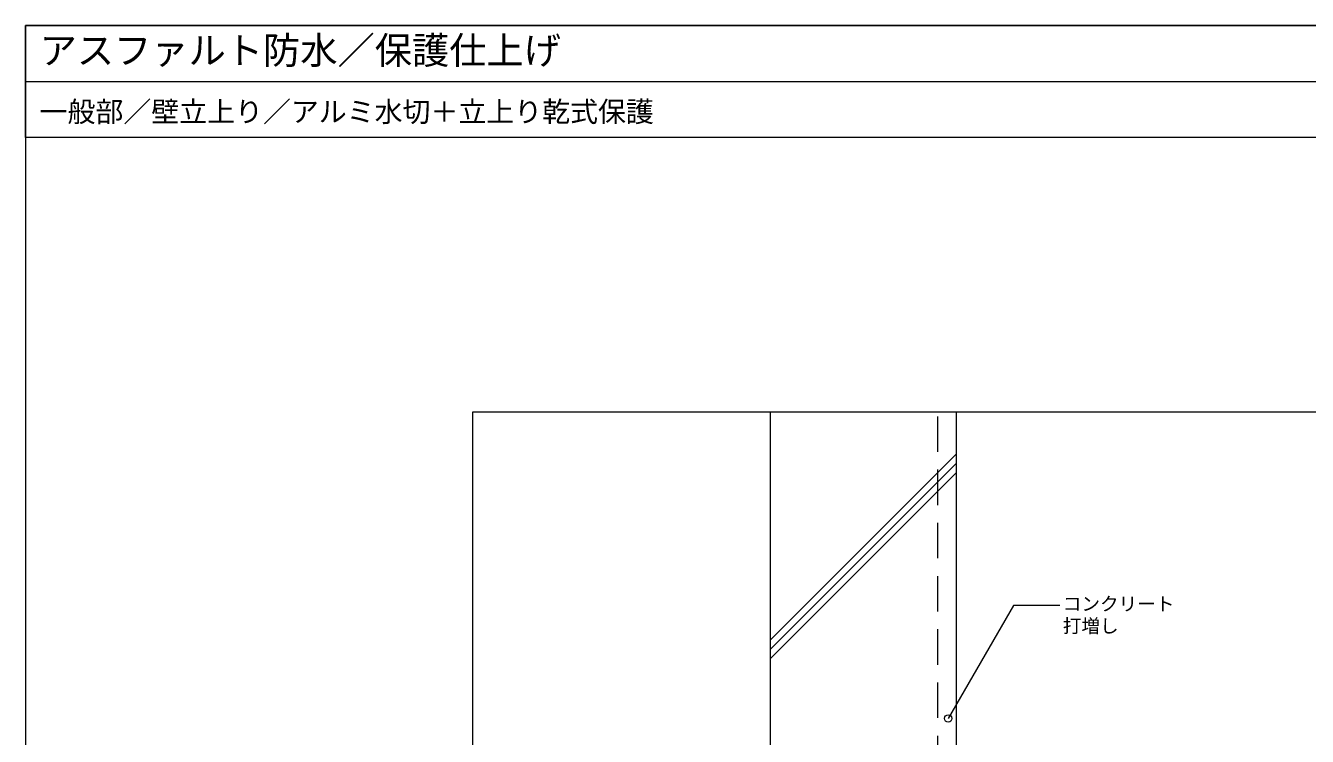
# Model space of a CAD drawing. Units: millimetres, scale not verified. Extents: x -1380 to 1380, y -955 to 955.
# Drawn here: x -1380 to -3, y 192 to 955 of the extents above; entities that cross this region are included whole.
import ezdxf
from ezdxf.enums import TextEntityAlignment as Align

# ---------------------------------------------------------------- set-up
doc = ezdxf.new("R2010")
doc.units = ezdxf.units.MM
doc.header["$LTSCALE"] = 3
doc.linetypes.add('USER1', pattern=[19.05, 12.7, -6.35])
for name, color, linetype, lineweight in [('0-0_0', 7, 'Continuous', 9), ('0-1_HATCH', 9, 'Continuous', 18), ('0-3_KUTAI', 3, 'Continuous', 18), ('0-5_MOJI', 7, 'Continuous', 18), ('0-C_WAKU', 7, 'Continuous', 18)]:
    doc.layers.add(name, color=color, linetype=linetype, lineweight=lineweight)
doc.styles.add('ＭＳ ゴシック', font='')
doc.styles.get('ＭＳ ゴシック').set_extended_font_data('MS Gothic')

msp = doc.modelspace()

# ---------------------------------------------------------------- linework, layer by layer
at = {"layer": '0-0_0', "lineweight": 18}
msp.add_line((-1379.957, 895.031), (1380.043, 895.031), dxfattribs=at)
msp.add_lwpolyline([(-899.957, -659.969), (900.043, -659.969), (900.043, 540.031), (-899.957, 540.031)], close=True, dxfattribs=at)
at = {"layer": '0-1_HATCH'}
for p, q in [((-579.957, 295.031), (-379.957, 495.031)), ((-579.957, 285.031), (-379.957, 485.031)), ((-579.957, 275.031), (-379.957, 475.031))]:
    msp.add_line(p, q, dxfattribs=at)
at = {"layer": '0-3_KUTAI'}
msp.add_line((-579.957, 540.031), (-579.957, -259.969), dxfattribs=at)
at = {"layer": '0-3_KUTAI', "linetype": 'USER1'}
msp.add_line((-399.957, 40.031), (-399.957, 540.031), dxfattribs=at)
at = {"layer": '0-3_KUTAI'}
msp.add_lwpolyline([(-399.957, 40.031), (-379.957, 40.031), (-379.957, 540.031)], dxfattribs=at)
at = {"layer": '0-5_MOJI'}
msp.add_lwpolyline([(-268.723, 332.317), (-318.723, 332.317), (-388.797, 210.945)], dxfattribs=at)
msp.add_circle((-388.797, 210.945), 4, dxfattribs=at)
at = {"layer": '0-C_WAKU'}
for points in [[(1380.043, 835.031), (-1379.957, 835.031), (-1379.957, 955.031), (1380.043, 955.031)], [(-1379.957, -954.969), (1380.043, -954.969), (1380.043, 955.031), (-1379.957, 955.031)]]:
    msp.add_lwpolyline(points, close=True, dxfattribs=at)

# ---------------------------------------------------------------- texts
at = {"layer": '0-5_MOJI', "style": 'ＭＳ ゴシック'}
for s, p in [('コンクリート', (-265.723, 322.317)), ('打増し', (-265.723, 298.58))]:
    msp.add_text(s, height=14.66, dxfattribs=at).set_placement(p, align=Align.BOTTOM_LEFT)
at = {"layer": '0-C_WAKU', "style": 'ＭＳ ゴシック'}
for s, height, p in [('アスファルト防水／保護仕上げ', 29.33, (-1364.957, 905.031)), ('一般部／壁立上り／アルミ水切＋立上り乾式保護', 21.99, (-1364.957, 845.031))]:
    msp.add_text(s, height=height, dxfattribs=at).set_placement(p, align=Align.BOTTOM_LEFT)

doc.saveas('drawing.dxf')
